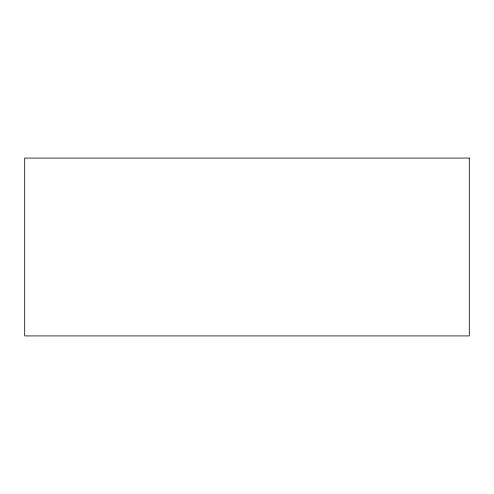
<?xml version="1.0" encoding="UTF-8"?>
<svg xmlns="http://www.w3.org/2000/svg" width="494" height="494" viewBox="0 0 494 494"><rect width="100%" height="100%" fill="white"/><g stroke="black" fill="none" stroke-linecap="round" stroke-linejoin="round"><path stroke-width="0.74" d="M469.3 158.08L24.7 158.08L24.7 335.92L469.3 335.92L469.3 158.08"/></g></svg>
